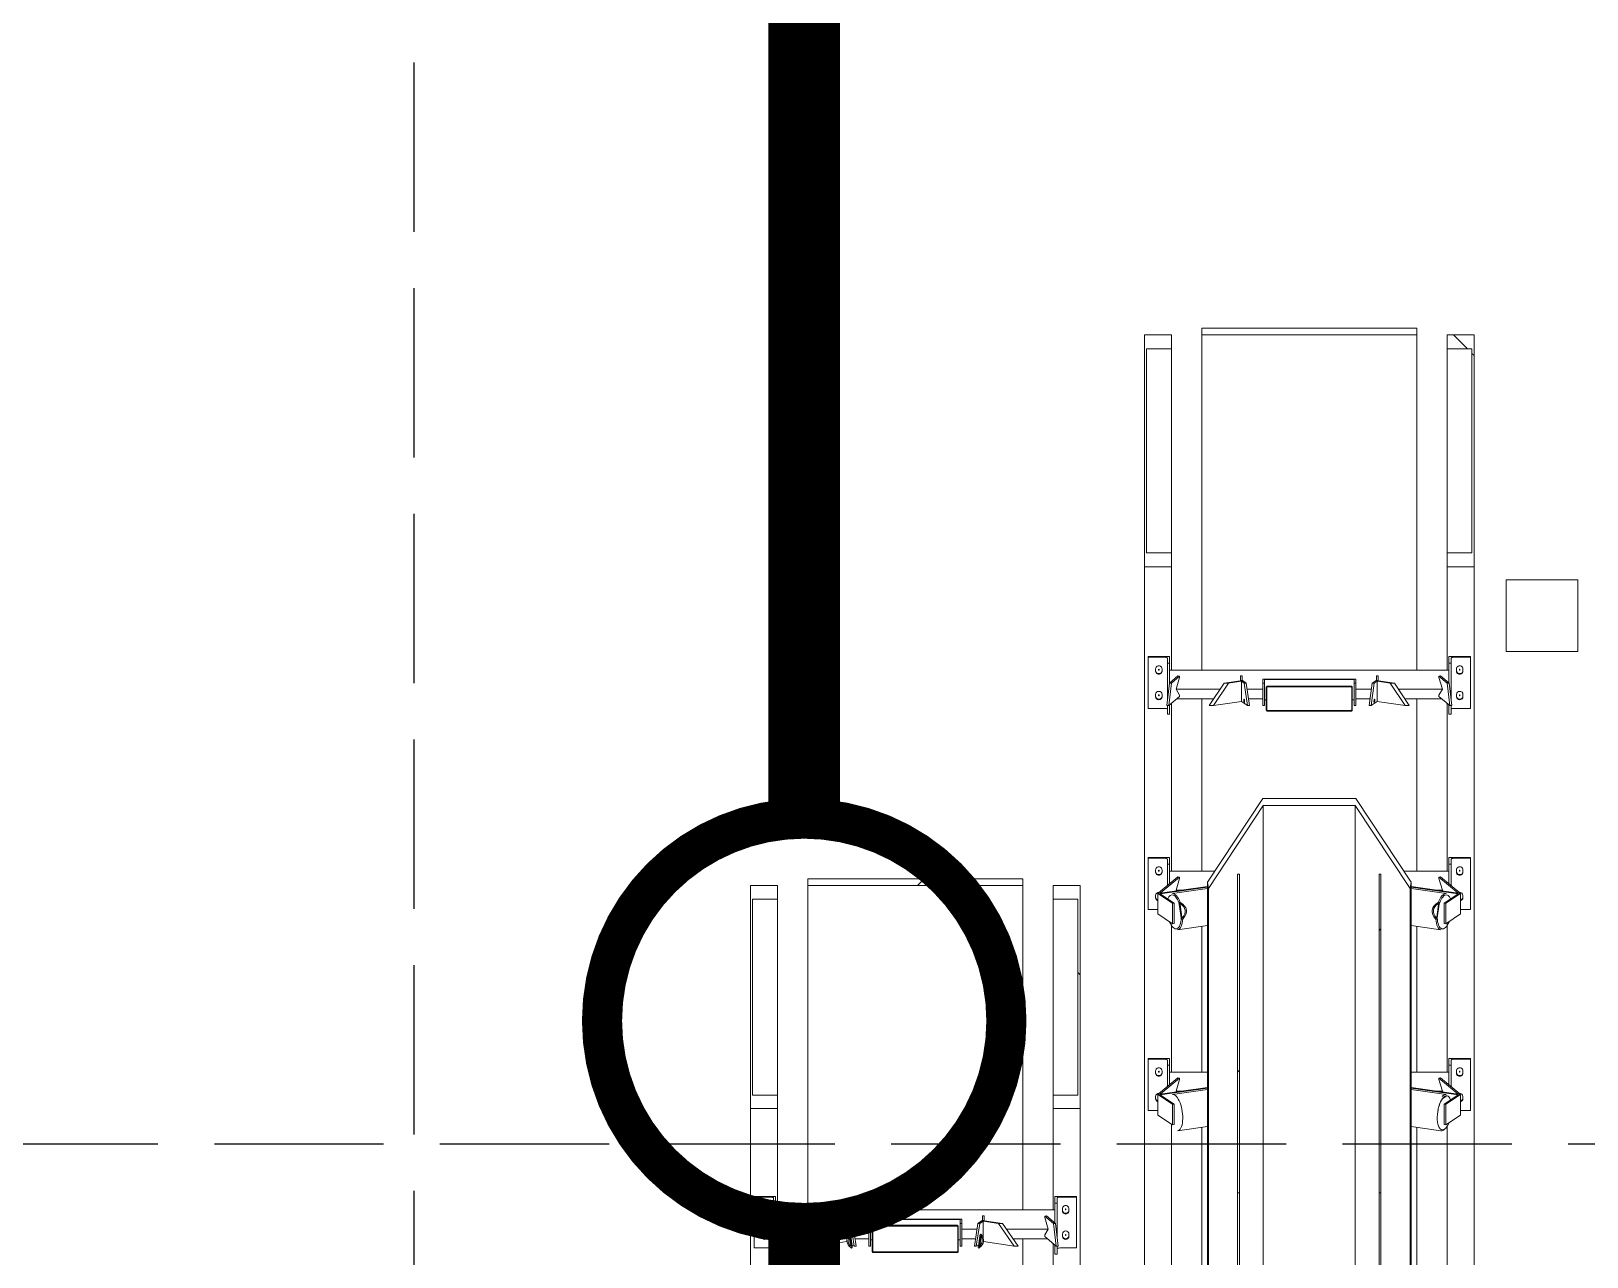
# Model space of a CAD drawing. Header units: millimetres. Extents: x 91119 to 433967, y 16708 to 144224.
# Drawn here: x 329184 to 333527, y 78579 to 82001 of the extents above; entities that cross this region are included whole.
import ezdxf

# ---------------------------------------------------------------- set-up
doc = ezdxf.new("R2010")
doc.units = ezdxf.units.MM
doc.header["$LTSCALE"] = 100
doc.linetypes.add('121217 IES and EMR$0$XKITLINE03', pattern=[6.299213, 4.724409, -1.574803])
doc.linetypes.add('DASHED', pattern=[19.05, 12.7, -6.35])
for name, color, linetype in [('121217 IES and EMR$0$grid', 8, 'Continuous'), ('121217 IES and EMR$0$Xref', 8, 'Continuous'), ('Lighting', 5, 'Continuous')]:
    doc.layers.add(name, color=color, linetype=linetype)

msp = doc.modelspace()

# ---------------------------------------------------------------- linework, layer by layer
at = {"layer": '121217 IES and EMR$0$grid', "linetype": '121217 IES and EMR$0$XKITLINE03'}
for p, q in [((330252.5, 138605.8), (330252.5, 24225.6)), ((409538.3, 78893.7), (255652.5, 78893.7))]:
    msp.add_line(p, q, dxfattribs=at)
at = {"layer": '121217 IES and EMR$0$Xref', "linetype": 'Continuous', "lineweight": 20}
for p, q in [((332367.5, 81152.7), (332292.5, 81152.7)), ((332292.5, 81152.7), (332292.5, 80505.5)), ((332367.5, 81113.9), (332367.5, 81152.7)), ((332452.5, 81152.7), (332452.5, 81172.1)), ((333052.5, 81172.1), (332452.5, 81172.1)), ((332452.5, 80217.2), (332452.5, 81152.7)), ((333052.5, 81152.7), (332452.5, 81152.7)), ((333052.5, 81152.7), (333052.5, 81172.1)), ((333052.5, 80217.2), (333052.5, 81152.7)), ((333212.5, 81152.7), (333137.5, 81152.7)), ((333137.5, 81152.7), (333137.5, 81113.9)), ((333212.5, 80505.5), (333212.5, 81152.7)), ((332298.5, 80544.3), (332298.5, 81113.9)), ((332298.5, 81113.9), (332367.5, 81113.9)), ((332367.5, 80544.3), (332367.5, 81113.9)), ((333137.5, 80544.3), (333137.5, 81113.9)), ((333137.5, 81113.9), (333206.5, 81113.9)), ((333206.5, 81113.9), (333206.5, 80544.3)), ((332367.5, 80544.3), (332298.5, 80544.3)), ((332367.5, 80505.5), (332367.5, 80544.3)), ((333206.5, 80544.3), (333137.5, 80544.3)), ((333137.5, 80544.3), (333137.5, 80505.5)), ((332292.5, 80505.5), (332367.5, 80505.5)), ((332292.5, 76949.9), (332292.5, 80505.5)), ((332367.5, 80217.2), (332367.5, 80505.5)), ((333137.5, 80217.2), (333137.5, 80505.5)), ((333137.5, 80505.5), (333212.5, 80505.5)), ((333212.5, 76949.9), (333212.5, 80505.5)), ((332302.5, 80254.9), (332362.5, 80254.9)), ((332302.5, 80253), (332302.5, 80254.9)), ((332302.5, 80253), (332302.5, 80110.4)), ((332348.5, 80253), (332302.5, 80253)), ((332323.5, 80220.7), (332323.5, 80214)), ((332341.5, 80214), (332341.5, 80220.7)), ((332356.5, 80236.3), (332356.5, 80250.5)), ((332356.5, 80236.3), (332356.5, 80133.1)), ((332362.5, 80236.3), (332356.5, 80236.3)), ((332362.5, 80254.9), (332362.5, 80236.3)), ((332362.5, 80236.3), (332362.5, 80181.5)), ((333142.5, 80254.9), (333202.5, 80254.9)), ((333142.5, 80236.3), (333142.5, 80254.9)), ((333142.5, 80236.3), (333142.5, 80181.5)), ((333148.5, 80236.3), (333142.5, 80236.3)), ((333148.5, 80250.5), (333148.5, 80236.3)), ((333148.5, 80236.3), (333148.5, 80133.1)), ((333202.5, 80253), (333156.5, 80253)), ((333163.5, 80220.7), (333163.5, 80214)), ((333181.5, 80214), (333181.5, 80220.7)), ((333202.5, 80254.9), (333202.5, 80253)), ((333202.5, 80253), (333202.5, 80110.4)), ((332332, 80219.2), (332332, 80217.3)), ((332333, 80217.3), (332333, 80219.2)), ((332354.7, 80118), (332362, 80181.1)), ((332367.4, 80181.1), (332360.1, 80118)), ((332385.9, 80200.8), (332362, 80181.1)), ((332367.4, 80181.1), (332362, 80181.1)), ((333142.5, 80217.2), (332362.5, 80217.2)), ((332367.4, 80181.1), (332390.6, 80200.2)), ((332390.6, 80196.1), (332381, 80163.8)), ((332390.6, 80200.2), (332385.9, 80200.8)), ((332390.6, 80200.2), (332390.6, 80196.1)), ((332473.1, 80118), (332514.9, 80181.1)), ((332526.7, 80181.1), (332484.9, 80118)), ((332565.6, 80188.4), (332514.9, 80181.1)), ((332526.7, 80181.1), (332514.9, 80181.1)), ((332526.7, 80181.1), (332563.2, 80186.3)), ((332565.1, 80200.7), (332560.1, 80200.7)), ((332560.1, 80200.7), (332560.1, 80188.4)), ((332560.1, 80188.4), (332560.1, 80187.6)), ((332560.1, 80188.4), (332565.1, 80188.4)), ((332563.2, 80186.3), (332563.2, 80129.3)), ((332563.2, 80186.3), (332571.1, 80181.1)), ((332565.1, 80188.4), (332565.1, 80200.7)), ((332565.1, 80188.4), (332565.1, 80188.3)), ((332576.6, 80181.1), (332565.6, 80188.4)), ((332576.6, 80181.1), (332571.1, 80181.1)), ((332580.2, 80118), (332571.1, 80181.1)), ((332576.6, 80181.1), (332585.7, 80118)), ((332622.5, 80192.3), (332882.5, 80192.3)), ((332622.5, 80181.1), (332622.5, 80192.3)), ((332627.5, 80181.1), (332622.5, 80181.1)), ((332622.5, 80181.1), (332622.5, 80118)), ((332627.5, 80190.7), (332627.5, 80181.1)), ((332877.5, 80190.7), (332627.5, 80190.7)), ((332627.5, 80118), (332627.5, 80181.1)), ((332877.5, 80181.1), (332877.5, 80190.7)), ((332882.5, 80181.1), (332877.5, 80181.1)), ((332877.5, 80181.1), (332877.5, 80118)), ((332882.5, 80192.3), (332882.5, 80181.1)), ((332882.5, 80118), (332882.5, 80181.1)), ((332919.3, 80118), (332928.4, 80181.1)), ((332933.9, 80181.1), (332924.8, 80118)), ((332939.4, 80188.4), (332928.4, 80181.1)), ((332933.9, 80181.1), (332928.4, 80181.1)), ((332933.9, 80181.1), (332941.8, 80186.3)), ((332990, 80181.1), (332939.4, 80188.4)), ((332939.9, 80200.7), (332939.9, 80188.4)), ((332944.9, 80200.7), (332939.9, 80200.7)), ((332939.9, 80188.4), (332939.9, 80188.3)), ((332939.9, 80188.4), (332944.9, 80188.4)), ((332941.8, 80186.3), (332941.8, 80129.3)), ((332941.8, 80186.3), (332978.2, 80181.1)), ((332944.9, 80188.4), (332944.9, 80200.7)), ((332944.9, 80188.4), (332944.9, 80187.6)), ((332990, 80181.1), (332978.2, 80181.1)), ((333020, 80118), (332978.2, 80181.1)), ((332990, 80181.1), (333031.8, 80118)), ((333119, 80200.8), (333114.4, 80200.2)), ((333114.4, 80200.2), (333114.4, 80196.1)), ((333114.4, 80200.2), (333137.6, 80181.1)), ((333124, 80163.8), (333114.4, 80196.1)), ((333142.9, 80181.1), (333119, 80200.8)), ((333142.9, 80181.1), (333137.6, 80181.1)), ((333144.9, 80118), (333137.6, 80181.1)), ((333142.9, 80181.1), (333150.2, 80118)), ((333172, 80219.2), (333172, 80217.3)), ((333173, 80217.3), (333173, 80219.2)), ((332323.5, 80142.7), (332323.5, 80149.3)), ((332332, 80147.9), (332332, 80146)), ((332333, 80146), (332333, 80147.9)), ((332341.5, 80149.3), (332341.5, 80142.7)), ((332360.1, 80118), (332390.6, 80143.2)), ((332503.4, 80163.8), (332381, 80163.8)), ((332381, 80163.8), (332390.6, 80147.3)), ((332485.4, 80136.5), (332382.5, 80136.5)), ((332390.6, 80147.3), (332390.6, 80143.2)), ((332452.5, 79656.1), (332452.5, 80136.5)), ((332622.5, 80163.8), (332579.1, 80163.8)), ((332622.5, 80136.5), (332583, 80136.5)), ((332632.5, 80133.7), (332627.5, 80133.7)), ((332632.5, 80107), (332632.5, 80167.9)), ((332634, 80107), (332634, 80167.9)), ((332635.5, 80172.5), (332869.5, 80172.5)), ((332635.5, 80170.3), (332869.5, 80170.3)), ((332871, 80167.9), (332871, 80107)), ((332872.5, 80167.9), (332872.5, 80107)), ((332877.5, 80133.7), (332872.5, 80133.7)), ((332925.9, 80163.8), (332882.5, 80163.8)), ((332921.9, 80136.5), (332882.5, 80136.5)), ((333124, 80163.8), (333001.5, 80163.8)), ((333122.4, 80136.5), (333019.6, 80136.5)), ((333052.5, 79656.1), (333052.5, 80136.5)), ((333114.4, 80147.3), (333124, 80163.8)), ((333114.4, 80147.3), (333114.4, 80143.2)), ((333114.4, 80143.2), (333144.9, 80118)), ((333163.5, 80142.7), (333163.5, 80149.3)), ((333172, 80147.9), (333172, 80146)), ((333173, 80146), (333173, 80147.9)), ((333181.5, 80149.3), (333181.5, 80142.7)), ((332348.5, 80110.4), (332302.5, 80110.4)), ((332360.1, 80118), (332354.7, 80118)), ((332356.5, 80118), (332356.5, 80093.7)), ((332362.5, 80093.7), (332356.5, 80093.7)), ((332362.5, 80120), (332362.5, 80093.7)), ((332367.5, 79656.1), (332367.5, 80124.1)), ((332484.9, 80118), (332473.1, 80118)), ((332484.9, 80118), (332563.2, 80129.3)), ((332563.2, 80129.3), (332580.2, 80118)), ((332585.7, 80118), (332580.2, 80118)), ((332627.5, 80118), (332622.5, 80118)), ((332869.5, 80104.7), (332635.5, 80104.7)), ((332869.5, 80102.5), (332635.5, 80102.5)), ((332882.5, 80118), (332877.5, 80118)), ((332924.8, 80118), (332919.3, 80118)), ((332924.8, 80118), (332941.8, 80129.3)), ((332941.8, 80129.3), (333020, 80118)), ((333031.8, 80118), (333020, 80118)), ((333137.5, 79656.1), (333137.5, 80124.1)), ((333142.5, 80120), (333142.5, 80093.7)), ((333148.5, 80093.7), (333142.5, 80093.7)), ((333150.2, 80118), (333144.9, 80118)), ((333148.5, 80118), (333148.5, 80093.7)), ((333202.5, 80110.4), (333156.5, 80110.4)), ((332468.4, 79625.4), (332622.8, 79858.3)), ((332624.1, 79838.8), (332471, 79607.8)), ((332622.8, 79858.3), (332882.2, 79858.3)), ((332624.1, 78193.7), (332624.1, 79838.8)), ((332880.8, 79838.8), (332624.1, 79838.8)), ((332880.8, 78193.7), (332880.8, 79838.8)), ((333034, 79607.8), (332880.8, 79838.8)), ((332882.2, 79858.3), (333036.5, 79625.4)), ((332302.5, 79693.7), (332362.5, 79693.7)), ((332302.5, 79691.9), (332302.5, 79693.7)), ((332302.5, 79691.9), (332302.5, 79549.2)), ((332348.5, 79691.9), (332302.5, 79691.9)), ((332323.5, 79659.6), (332323.5, 79652.9)), ((332332, 79658.1), (332332, 79656.2)), ((332333, 79656.2), (332333, 79658.1)), ((332341.5, 79652.9), (332341.5, 79659.6)), ((332356.5, 79675.2), (332356.5, 79689.4)), ((332356.5, 79675.2), (332356.5, 79615.4)), ((332362.5, 79675.2), (332356.5, 79675.2)), ((332362.5, 79693.7), (332362.5, 79675.2)), ((332362.5, 79675.2), (332362.5, 79620.3)), ((332488.8, 79656.1), (332362.5, 79656.1)), ((333142.5, 79656.1), (333016.1, 79656.1)), ((333142.5, 79693.7), (333202.5, 79693.7)), ((333142.5, 79675.2), (333142.5, 79693.7)), ((333142.5, 79675.2), (333142.5, 79620.3)), ((333148.5, 79675.2), (333142.5, 79675.2)), ((333148.5, 79689.4), (333148.5, 79675.2)), ((333148.5, 79675.2), (333148.5, 79615.4)), ((333202.5, 79691.9), (333156.5, 79691.9)), ((333163.5, 79659.6), (333163.5, 79652.9)), ((333172, 79658.1), (333172, 79656.2)), ((333173, 79656.2), (333173, 79658.1)), ((333181.5, 79652.9), (333181.5, 79659.6)), ((333202.5, 79693.7), (333202.5, 79691.9)), ((333202.5, 79691.9), (333202.5, 79549.2)), ((331192.5, 78993.3), (331192.5, 79615.5)), ((331192.5, 79615.5), (331267.5, 79615.5)), ((331267.5, 79615.5), (331267.5, 79578.1)), ((331952.5, 79634.1), (331352.5, 79634.1)), ((331352.5, 79615.5), (331352.5, 79634.1)), ((331352.5, 78710.3), (331352.5, 79615.5)), ((331952.5, 79615.5), (331352.5, 79615.5)), ((331952.5, 79615.5), (331952.5, 79634.1)), ((331952.5, 78710.3), (331952.5, 79615.5)), ((332112.5, 79615.5), (332037.5, 79615.5)), ((332037.5, 79615.5), (332037.5, 79578.1)), ((332112.5, 78993.3), (332112.5, 79615.5)), ((332468.4, 79613.3), (332329.9, 79593.3)), ((332385.9, 79639.6), (332331.9, 79595.1)), ((332336.6, 79594.6), (332390.6, 79639.1)), ((332336.6, 79592.6), (332468.4, 79611.6)), ((332390.6, 79635), (332381, 79602.6)), ((332390.6, 79639.1), (332385.9, 79639.6)), ((332390.6, 79639.1), (332390.6, 79635)), ((332468.4, 77293.9), (332468.4, 79625.4)), ((332471, 79607.8), (332468.4, 79625.4)), ((332552.5, 79647.9), (332552.5, 78758)), ((332552.5, 79647.9), (332557.5, 79647.9)), ((332557.5, 79647.9), (332557.5, 78758)), ((332947.5, 79647.9), (332947.5, 78758)), ((332947.5, 79647.9), (332952.5, 79647.9)), ((332952.5, 79647.9), (332952.5, 78758)), ((333036.5, 79625.4), (333034, 79607.8)), ((333036.5, 78193.7), (333036.5, 79625.4)), ((333175, 79593.3), (333036.5, 79613.3)), ((333036.5, 79611.6), (333168.4, 79592.6)), ((333119, 79639.6), (333114.4, 79639.1)), ((333114.4, 79639.1), (333114.4, 79635)), ((333114.4, 79639.1), (333168.4, 79594.6)), ((333124, 79602.6), (333114.4, 79635)), ((333173.1, 79595.1), (333119, 79639.6)), ((331267.5, 79578.1), (331198.5, 79578.1)), ((331198.5, 79578.1), (331198.5, 79030.6)), ((331267.5, 79030.6), (331267.5, 79578.1)), ((332037.5, 79030.6), (332037.5, 79578.1)), ((332037.5, 79578.1), (332106.5, 79578.1)), ((332106.5, 79578.1), (332106.5, 79030.6)), ((332323.5, 79581.6), (332323.5, 79588.2)), ((332329.9, 79593.3), (332329.9, 79536.3)), ((332329.9, 79593.3), (332370.9, 79566.2)), ((332331.9, 79595.1), (332331.9, 79593.6)), ((332331.9, 79595.1), (332336.6, 79594.6)), ((332336.6, 79594.6), (332336.6, 79594.3)), ((332375.5, 79566.8), (332336.6, 79592.6)), ((332468.4, 79607.3), (332370.4, 79593.2)), ((332394.6, 79602.6), (332381, 79602.6)), ((332381, 79602.6), (332382, 79600.8)), ((332471, 77292.2), (332471, 79607.8)), ((333034, 78193.7), (333034, 79607.8)), ((333134.6, 79593.2), (333036.5, 79607.3)), ((333124, 79602.6), (333110.3, 79602.6)), ((333122.9, 79600.8), (333124, 79602.6)), ((333168.4, 79592.6), (333129.5, 79566.8)), ((333134, 79566.2), (333175, 79593.3)), ((333168.4, 79594.6), (333173.1, 79595.1)), ((333168.4, 79594.6), (333168.4, 79594.3)), ((333173.1, 79595.1), (333173.1, 79593.6)), ((333175, 79593.3), (333175, 79536.3)), ((333181.5, 79588.2), (333181.5, 79581.6)), ((332329.9, 79549.2), (332302.5, 79549.2)), ((332329.9, 79536.3), (332370.9, 79509.1)), ((332370.9, 79566.2), (332375.5, 79566.8)), ((332370.9, 79566.2), (332370.9, 79509.1)), ((332375.5, 79566.8), (332375.5, 79509.7)), ((332395.2, 79525.9), (332389.7, 79563.7)), ((332396.6, 79527.7), (332391.6, 79562.4)), ((333113.4, 79562.4), (333108.4, 79527.7)), ((333115.2, 79563.7), (333109.8, 79525.9)), ((333129.5, 79566.8), (333129.5, 79509.7)), ((333129.5, 79566.8), (333134, 79566.2)), ((333134, 79566.2), (333134, 79509.1)), ((333134, 79509.1), (333175, 79536.3)), ((333202.5, 79549.2), (333175, 79549.2)), ((332367.5, 79095), (332367.5, 79506.7)), ((332370.9, 79509.1), (332375.5, 79509.7)), ((332384.9, 79492.2), (332468.4, 79504.2)), ((332452.5, 79095), (332452.5, 79501.9)), ((333036.5, 79504.2), (333120, 79492.2)), ((333052.5, 79095), (333052.5, 79501.9)), ((333129.5, 79509.7), (333134, 79509.1)), ((333137.5, 79095), (333137.5, 79506.7)), ((332302.5, 79132.6), (332362.5, 79132.6)), ((332302.5, 79130.8), (332302.5, 79132.6)), ((332302.5, 79130.8), (332302.5, 78988.1)), ((332348.5, 79130.8), (332302.5, 79130.8)), ((332323.5, 79098.4), (332323.5, 79091.8)), ((332332, 79097), (332332, 79095.1)), ((332333, 79095.1), (332333, 79097)), ((332341.5, 79091.8), (332341.5, 79098.4)), ((332356.5, 79114.1), (332356.5, 79128.3)), ((332356.5, 79114.1), (332356.5, 79054.3)), ((332362.5, 79114.1), (332356.5, 79114.1)), ((332362.5, 79132.6), (332362.5, 79114.1)), ((332362.5, 79114.1), (332362.5, 79059.2)), ((332468.4, 79095), (332362.5, 79095)), ((333142.5, 79095), (333036.5, 79095)), ((333142.5, 79114.1), (333142.5, 79132.6)), ((333142.5, 79132.6), (333202.5, 79132.6)), ((333148.5, 79114.1), (333142.5, 79114.1)), ((333142.5, 79114.1), (333142.5, 79059.2)), ((333148.5, 79128.3), (333148.5, 79114.1)), ((333148.5, 79114.1), (333148.5, 79054.3)), ((333202.5, 79130.8), (333156.5, 79130.8)), ((333163.5, 79098.4), (333163.5, 79091.8)), ((333172, 79097), (333172, 79095.1)), ((333173, 79095.1), (333173, 79097)), ((333181.5, 79091.8), (333181.5, 79098.4)), ((333202.5, 79132.6), (333202.5, 79130.8)), ((333202.5, 79130.8), (333202.5, 78988.1)), ((332468.4, 79052.1), (332329.9, 79032.2)), ((332385.9, 79078.5), (332331.9, 79034)), ((332336.6, 79033.5), (332390.6, 79078)), ((332336.6, 79031.4), (332468.4, 79050.4)), ((332390.6, 79073.9), (332381, 79041.5)), ((332390.6, 79078), (332385.9, 79078.5)), ((332390.6, 79078), (332390.6, 79073.9)), ((333175, 79032.2), (333036.5, 79052.1)), ((333036.5, 79050.4), (333168.4, 79031.4)), ((333119, 79078.5), (333114.4, 79078)), ((333114.4, 79078), (333114.4, 79073.9)), ((333114.4, 79078), (333168.4, 79033.5)), ((333124, 79041.5), (333114.4, 79073.9)), ((333173.1, 79034), (333119, 79078.5)), ((331198.5, 79030.6), (331267.5, 79030.6)), ((331267.5, 79030.6), (331267.5, 78993.3)), ((332106.5, 79030.6), (332037.5, 79030.6)), ((332037.5, 79030.6), (332037.5, 78993.3)), ((332323.5, 79020.4), (332323.5, 79027.1)), ((332329.9, 79032.2), (332329.9, 78975.1)), ((332329.9, 79032.2), (332370.9, 79005)), ((332331.9, 79034), (332331.9, 79032.5)), ((332331.9, 79034), (332336.6, 79033.5)), ((332336.6, 79033.5), (332336.6, 79033.1)), ((332375.5, 79005.7), (332336.6, 79031.4)), ((332468.4, 79046.2), (332370.4, 79032)), ((332370.9, 79005), (332375.5, 79005.7)), ((332370.9, 79005), (332370.9, 78948)), ((332375.5, 79005.7), (332375.5, 78948.6)), ((332394.6, 79041.5), (332381, 79041.5)), ((332381, 79041.5), (332382, 79039.7)), ((333134.6, 79032), (333036.5, 79046.2)), ((333124, 79041.5), (333110.3, 79041.5)), ((333122.9, 79039.7), (333124, 79041.5)), ((333168.4, 79031.4), (333129.5, 79005.7)), ((333129.5, 79005.7), (333129.5, 78948.6)), ((333129.5, 79005.7), (333134, 79005)), ((333134, 79005), (333175, 79032.2)), ((333134, 79005), (333134, 78948)), ((333168.4, 79033.5), (333173.1, 79034)), ((333168.4, 79033.5), (333168.4, 79033.1)), ((333173.1, 79034), (333173.1, 79032.5)), ((333175, 79032.2), (333175, 78975.1)), ((333181.5, 79027.1), (333181.5, 79020.4)), ((331192.5, 75599.4), (331192.5, 78993.3)), ((331267.5, 78993.3), (331192.5, 78993.3)), ((331267.5, 78710.3), (331267.5, 78993.3)), ((332037.5, 78710.3), (332037.5, 78993.3)), ((332037.5, 78993.3), (332112.5, 78993.3)), ((332112.5, 75599.4), (332112.5, 78993.3)), ((332329.9, 78988.1), (332302.5, 78988.1)), ((332329.9, 78975.1), (332370.9, 78948)), ((333134, 78948), (333175, 78975.1)), ((333202.5, 78988.1), (333175, 78988.1)), ((332367.5, 78533.9), (332367.5, 78950.3)), ((332370.9, 78948), (332375.5, 78948.6)), ((332384.9, 78931.1), (332468.4, 78943.1)), ((332452.5, 78533.9), (332452.5, 78940.8)), ((333036.5, 78943.1), (333120, 78931.1)), ((333052.5, 78533.9), (333052.5, 78940.8)), ((333129.5, 78948.6), (333134, 78948)), ((333137.5, 78533.9), (333137.5, 78943.6)), ((331202.5, 78748), (331262.5, 78748)), ((331202.5, 78746.1), (331202.5, 78748)), ((331202.5, 78746.1), (331202.5, 78604.1)), ((331248.5, 78746.1), (331202.5, 78746.1)), ((331256.5, 78728.7), (331256.5, 78743.5)), ((331262.5, 78748), (331262.5, 78728.7)), ((332042.5, 78748), (332102.5, 78748)), ((332042.5, 78728.7), (332042.5, 78748)), ((332048.5, 78743.5), (332048.5, 78728.7)), ((332102.5, 78746.1), (332056.5, 78746.1)), ((332102.5, 78748), (332102.5, 78746.1)), ((332102.5, 78746.1), (332102.5, 78604.1)), ((332552.5, 78193.7), (332552.5, 78758)), ((332557.5, 78758), (332552.5, 78758)), ((332557.5, 78193.7), (332557.5, 78758)), ((332947.5, 78193.7), (332947.5, 78758)), ((332952.5, 78758), (332947.5, 78758)), ((332952.5, 78193.7), (332952.5, 78758)), ((331223.5, 78713.9), (331223.5, 78707.3)), ((331232, 78712.5), (331232, 78710.6)), ((331233, 78710.6), (331233, 78712.5)), ((331241.5, 78707.3), (331241.5, 78713.9)), ((331256.5, 78728.7), (331256.5, 78635.3)), ((331262.5, 78728.7), (331256.5, 78728.7)), ((331262.5, 78728.7), (331262.5, 78673.6)), ((332042.5, 78710.3), (331262.5, 78710.3)), ((332042.5, 78728.7), (332042.5, 78673.6)), ((332048.5, 78728.7), (332042.5, 78728.7)), ((332048.5, 78728.7), (332048.5, 78635.3)), ((332063.5, 78713.9), (332063.5, 78707.3)), ((332072, 78712.5), (332072, 78710.6)), ((332073, 78710.6), (332073, 78712.5)), ((332081.5, 78707.3), (332081.5, 78713.9)), ((331253.3, 78608.9), (331260.9, 78672.3)), ((331266.3, 78672.3), (331258.6, 78608.9)), ((331285.9, 78693.7), (331260.9, 78672.3)), ((331266.3, 78672.3), (331260.9, 78672.3)), ((331266.3, 78672.3), (331290.6, 78693.1)), ((331290.6, 78689), (331281, 78656.4)), ((331397.7, 78656.4), (331281, 78656.4)), ((331281, 78656.4), (331290.6, 78640.4)), ((331290.6, 78693.1), (331285.9, 78693.7)), ((331290.6, 78693.1), (331290.6, 78689)), ((331364.9, 78608.9), (331408.6, 78672.3)), ((331420.4, 78672.3), (331376.8, 78608.9)), ((331465.6, 78680.8), (331408.6, 78672.3)), ((331420.4, 78672.3), (331408.6, 78672.3)), ((331420.4, 78672.3), (331463.2, 78678.7)), ((331465.1, 78693.6), (331460.1, 78693.6)), ((331460.1, 78693.6), (331460.1, 78680.8)), ((331460.1, 78680.8), (331460.1, 78680)), ((331460.1, 78680.8), (331465.1, 78680.8)), ((331463.2, 78678.7), (331463.2, 78632.9)), ((331463.2, 78678.7), (331472.5, 78672.3)), ((331465.1, 78680.8), (331465.1, 78693.6)), ((331465.1, 78680.8), (331465.1, 78680.7)), ((331478, 78672.3), (331465.6, 78680.8)), ((331478, 78672.3), (331472.5, 78672.3)), ((331482, 78608.9), (331472.5, 78672.3)), ((331478, 78672.3), (331487.5, 78608.9)), ((331522.5, 78656.4), (331480.3, 78656.4)), ((331522.5, 78684.8), (331782.5, 78684.8)), ((331522.5, 78672.3), (331522.5, 78684.8)), ((331527.5, 78672.3), (331522.5, 78672.3)), ((331522.5, 78672.3), (331522.5, 78608.9)), ((331527.5, 78683.2), (331527.5, 78672.3)), ((331777.5, 78683.2), (331527.5, 78683.2)), ((331527.5, 78608.9), (331527.5, 78672.3)), ((331532.5, 78595), (331532.5, 78663.3)), ((331534, 78595), (331534, 78663.3)), ((331535.5, 78667.4), (331769.5, 78667.4)), ((331535.5, 78665.3), (331769.5, 78665.3)), ((331771, 78663.3), (331771, 78595)), ((331772.5, 78663.3), (331772.5, 78595)), ((331777.5, 78672.3), (331777.5, 78683.2)), ((331782.5, 78672.3), (331777.5, 78672.3)), ((331777.5, 78672.3), (331777.5, 78608.9)), ((331782.5, 78684.8), (331782.5, 78672.3)), ((331782.5, 78608.9), (331782.5, 78672.3)), ((331824.6, 78656.4), (331782.5, 78656.4)), ((331817.5, 78608.9), (331827, 78672.3)), ((331832.5, 78672.3), (331823, 78608.9)), ((331839.4, 78680.8), (331827, 78672.3)), ((331832.5, 78672.3), (331827, 78672.3)), ((331832.5, 78672.3), (331841.8, 78678.7)), ((331896.3, 78672.3), (331839.4, 78680.8)), ((331839.9, 78693.6), (331839.9, 78680.8)), ((331844.9, 78693.6), (331839.9, 78693.6)), ((331839.9, 78680.8), (331839.9, 78680.7)), ((331839.9, 78680.8), (331844.9, 78680.8)), ((331841.8, 78678.7), (331841.8, 78632.9)), ((331841.8, 78678.7), (331884.5, 78672.3)), ((331844.9, 78680.8), (331844.9, 78693.6)), ((331844.9, 78680.8), (331844.9, 78680)), ((331896.3, 78672.3), (331884.5, 78672.3)), ((331928.2, 78608.9), (331884.5, 78672.3)), ((331896.3, 78672.3), (331940, 78608.9)), ((332024, 78656.4), (331907.2, 78656.4)), ((332019, 78693.7), (332014.4, 78693.1)), ((332014.4, 78693.1), (332014.4, 78689)), ((332014.4, 78693.1), (332038.7, 78672.3)), ((332024, 78656.4), (332014.4, 78689)), ((332014.4, 78640.4), (332024, 78656.4)), ((332044, 78672.3), (332019, 78693.7)), ((332044, 78672.3), (332038.7, 78672.3)), ((332046.3, 78608.9), (332038.7, 78672.3)), ((332044, 78672.3), (332051.7, 78608.9)), ((331223.5, 78636.3), (331223.5, 78642.9)), ((331232, 78641.5), (331232, 78639.6)), ((331233, 78639.6), (331233, 78641.5)), ((331241.5, 78642.9), (331241.5, 78636.3)), ((331258.6, 78608.9), (331290.6, 78636.3)), ((331267.5, 78180), (331267.5, 78616.5)), ((331379.4, 78629.9), (331283.1, 78629.9)), ((331290.6, 78640.4), (331290.6, 78636.3)), ((331352.5, 78180), (331352.5, 78629.9)), ((331376.8, 78608.9), (331461.9, 78621.6)), ((331470.9, 78634.5), (331474.3, 78612.1)), ((331472.2, 78637.1), (331476.3, 78609.9)), ((331475.8, 78613.1), (331482, 78608.9)), ((331522.5, 78629.9), (331484.3, 78629.9)), ((331532.5, 78626.4), (331527.5, 78626.4)), ((331777.5, 78626.4), (331772.5, 78626.4)), ((331820.6, 78629.9), (331782.5, 78629.9)), ((331823, 78608.9), (331829.2, 78613.1)), ((331828.7, 78609.9), (331832.7, 78637.1)), ((331830.7, 78612.1), (331834, 78634.5)), ((331843.1, 78621.6), (331928.2, 78608.9)), ((332021.8, 78629.9), (331925.5, 78629.9)), ((331952.5, 78180), (331952.5, 78629.9)), ((332014.4, 78640.4), (332014.4, 78636.3)), ((332014.4, 78636.3), (332046.3, 78608.9)), ((332037.5, 78180), (332037.5, 78616.5)), ((332063.5, 78636.3), (332063.5, 78642.9)), ((332072, 78641.5), (332072, 78639.6)), ((332073, 78639.6), (332073, 78641.5)), ((332081.5, 78642.9), (332081.5, 78636.3)), ((331248.5, 78604.1), (331202.5, 78604.1)), ((331258.6, 78608.9), (331253.3, 78608.9)), ((331256.5, 78608.9), (331256.5, 78586.7)), ((331262.5, 78586.7), (331256.5, 78586.7)), ((331262.5, 78612.2), (331262.5, 78586.7)), ((331376.8, 78608.9), (331364.9, 78608.9)), ((331487.5, 78608.9), (331482, 78608.9)), ((331527.5, 78608.9), (331522.5, 78608.9)), ((331769.5, 78592.9), (331535.5, 78592.9)), ((331769.5, 78590.9), (331535.5, 78590.9)), ((331782.5, 78608.9), (331777.5, 78608.9)), ((331823, 78608.9), (331817.5, 78608.9)), ((331940, 78608.9), (331928.2, 78608.9)), ((332042.5, 78612.2), (332042.5, 78586.7)), ((332048.5, 78586.7), (332042.5, 78586.7)), ((332051.7, 78608.9), (332046.3, 78608.9)), ((332048.5, 78608.9), (332048.5, 78586.7)), ((332102.5, 78604.1), (332056.5, 78604.1))]:
    msp.add_line(p, q, dxfattribs=at)
at = {"layer": '121217 IES and EMR$0$Xref', "linetype": 'Continuous', "lineweight": 0}
for p, q in [((333155.1, 81152.7), (333193.9, 81113.9)), ((333206.5, 81101.3), (333212.5, 81095.3)), ((331677.2, 79634.1), (331658.5, 79615.5)), ((332952.5, 79495.2), (332947.5, 79490.2)), ((332106.5, 79372.9), (332112.5, 79366.9)), ((332557.5, 79100.2), (332552.5, 79095.2))]:
    msp.add_line(p, q, dxfattribs=at)
at = {"layer": '121217 IES and EMR$0$Xref', "linetype": 'Continuous', "lineweight": 15}
for p, q in [((333302.5, 80268.7), (333302.5, 80468.7)), ((333302.5, 80468.7), (333502.5, 80468.7)), ((333502.5, 80468.7), (333502.5, 80268.7)), ((333502.5, 80268.7), (333302.5, 80268.7))]:
    msp.add_line(p, q, dxfattribs=at)
at = {"layer": '121217 IES and EMR$0$Xref', "linetype": 'Continuous', "lineweight": 20}
for centre, major_axis, ratio, start_param, end_param in [((332332.5, 80220.7), (9, 0), 0.951057, 0, 3.141593), ((332332.5, 80219.2), (-0.5, 0), 0.951057, 3.141593, 6.283185), ((332348.5, 80250.5), (8, 0), 0.309017, 0, 1.570796), ((333156.5, 80250.5), (8, 0), 0.309017, 1.570796, 3.141593), ((333172.5, 80220.7), (9, 0), 0.951057, 0, 3.141593), ((333172.5, 80219.2), (-0.5, 0), 0.951057, 3.141593, 6.283185), ((332332.5, 80215.9), (9, 0), 0.951057, 3.141593, 6.283185), ((332332.5, 80214), (-9, 0), 0.951057, 0, 3.141593), ((333172.5, 80215.9), (9, 0), 0.951057, 3.141593, 6.283185), ((333172.5, 80214), (-9, 0), 0.951057, 0, 3.141593), ((332332.5, 80149.3), (-9, 0), 0.951057, 3.141593, 6.283185), ((332332.5, 80144.5), (-9, 0), 0.951057, 0, 3.141593), ((332332.5, 80142.7), (9, 0), 0.951057, 3.141593, 6.283185), ((332332.5, 80147.9), (-0.5, 0), 0.951057, 3.141593, 6.283185), ((333172.5, 80149.3), (-9, 0), 0.951057, 3.141593, 6.283185), ((333172.5, 80144.5), (-9, 0), 0.951057, 0, 3.141593), ((333172.5, 80142.7), (9, 0), 0.951057, 3.141593, 6.283185), ((333172.5, 80147.9), (-0.5, 0), 0.951057, 3.141593, 6.283185), ((332348.5, 80107.9), (8, 0), 0.309017, 0, 1.570796), ((333156.5, 80107.9), (8, 0), 0.309017, 1.570796, 3.141593), ((332332.5, 79659.6), (9, 0), 0.951057, 0, 3.141593), ((332332.5, 79658.1), (-0.5, 0), 0.951057, 3.141593, 6.283185), ((332348.5, 79689.4), (8, 0), 0.309017, 0, 1.570796), ((333156.5, 79689.4), (8, 0), 0.309017, 1.570796, 3.141593), ((333172.5, 79659.6), (9, 0), 0.951057, 0, 3.141593), ((333172.5, 79658.1), (-0.5, 0), 0.951057, 3.141593, 6.283185), ((332332.5, 79654.8), (9, 0), 0.951057, 3.141593, 6.283185), ((332332.5, 79652.9), (-9, 0), 0.951057, 0, 3.141593), ((333172.5, 79654.8), (9, 0), 0.951057, 3.141593, 6.283185), ((333172.5, 79652.9), (-9, 0), 0.951057, 0, 3.141593), ((332332.5, 79588.2), (-9, 0), 0.951057, 4.56602, 6.283185), ((332332.5, 79583.4), (-9, 0), 0.951057, 0, 1.285617), ((332332.5, 79581.6), (9, 0), 0.951057, 3.141593, 4.42721), ((332374.9, 79542.3), (-6.8, 47.5), 0.401934, -1.160965, 0.650275), ((332377.7, 79542.7), (-7.3, 50.5), 0.401934, -1.09528, 0), ((332284, 79529.2), (-125.6, -18.1), 0.401934, 2.666076, 3.617109), ((333220.9, 79529.2), (125.6, -18.1), 0.401934, 2.666076, 3.617109), ((333127.3, 79542.7), (-7.3, -50.5), 0.401934, 3.141593, 4.236873), ((333130, 79542.3), (-6.8, -47.5), 0.401934, 2.491318, 4.302558), ((333172.5, 79588.2), (-9, 0), 0.951057, 3.141593, 4.858758), ((333172.5, 79583.4), (-9, 0), 0.951057, 1.855975, 3.141593), ((333172.5, 79581.6), (9, 0), 0.951057, 4.997568, 6.283185), ((332374.9, 79542.3), (-6.8, 47.5), 0.401934, 2.129535, 4.302558), ((332377.7, 79542.7), (-7.1, 49), 0.401934, -7.441173, -7.405528), ((332284, 79529.2), (-121.9, -17.6), 0.401934, 2.728784, 3.554402), ((333220.9, 79529.2), (121.9, -17.6), 0.401934, 2.728784, 3.554402), ((333130, 79542.3), (-6.8, -47.5), 0.401934, -1.160965, 1.012058), ((332377.7, 79542.7), (-7.3, 50.5), 0.401934, 3.141593, 4.236873), ((333127.3, 79542.7), (-7.3, -50.5), 0.401934, -1.09528, 0), ((332332.5, 79098.4), (9, 0), 0.951057, 0, 3.141593), ((332332.5, 79093.6), (9, 0), 0.951057, 3.141593, 6.283185), ((332332.5, 79091.8), (-9, 0), 0.951057, 0, 3.141593), ((332332.5, 79097), (-0.5, 0), 0.951057, 3.141593, 6.283185), ((332348.5, 79128.3), (8, 0), 0.309017, 0, 1.570796), ((333156.5, 79128.3), (8, 0), 0.309017, 1.570796, 3.141593), ((333172.5, 79098.4), (9, 0), 0.951057, 0, 3.141593), ((333172.5, 79093.6), (9, 0), 0.951057, 3.141593, 6.283185), ((333172.5, 79091.8), (-9, 0), 0.951057, 0, 3.141593), ((333172.5, 79097), (-0.5, 0), 0.951057, 3.141593, 6.283185), ((332332.5, 79027.1), (-9, 0), 0.951057, 4.56602, 6.283185), ((332332.5, 79022.3), (-9, 0), 0.951057, 0, 1.285617), ((332332.5, 79020.4), (9, 0), 0.951057, 3.141593, 4.42721), ((332377.7, 78981.6), (7.3, -50.5), 0.401934, 0, 3.141593), ((333130, 78981.2), (-6.8, -47.5), 0.401934, 2.491318, 6.283185), ((333127.3, 78981.6), (7.3, 50.5), 0.401934, 0, 0.536034), ((333172.5, 79027.1), (-9, 0), 0.951057, 3.141593, 4.858758), ((333172.5, 79022.3), (-9, 0), 0.951057, 1.855975, 3.141593), ((333172.5, 79020.4), (9, 0), 0.951057, 4.997568, 6.283185), ((333127.3, 78981.6), (7.3, 50.5), 0.401934, 3.141593, 3.615175), ((333130, 78981.2), (-6.8, -47.5), 0.401934, 0, 1.012058), ((331248.5, 78743.5), (8, 0), 0.321439, 0, 1.570796), ((332056.5, 78743.5), (8, 0), 0.321439, 1.570796, 3.141593), ((331232.5, 78713.9), (9, 0), 0.94693, 0, 3.141593), ((331232.5, 78709.2), (9, 0), 0.94693, 3.141593, 6.283185), ((331232.5, 78707.3), (-9, 0), 0.94693, 0, 3.141593), ((331232.5, 78712.5), (-0.5, 0), 0.94693, 3.141591, 6.283185), ((332072.5, 78713.9), (9, 0), 0.94693, 0, 3.141593), ((332072.5, 78709.2), (9, 0), 0.94693, 3.141593, 6.283185), ((332072.5, 78707.3), (-9, 0), 0.94693, 0, 3.141593), ((332072.5, 78712.5), (-0.5, 0), 0.94693, 3.141591, 6.283185), ((331232.5, 78642.9), (-9, 0), 0.94693, 3.141593, 6.283185), ((331232.5, 78638.2), (-9, 0), 0.94693, 0, 3.141593), ((331232.5, 78636.3), (9, 0), 0.94693, 3.141593, 6.283185), ((331232.5, 78641.5), (-0.5, 0), 0.94693, 3.141591, 6.283185), ((331587.9, 78640.6), (126, 18.9), 0.40019, 2.758338, 3.524848), ((331587.9, 78640.6), (122.3, 18.3), 0.40019, 2.84234, 3.440846), ((331489.7, 78625.9), (-7.3, 49), 0.40019, 1.271543, 1.870049), ((331491.1, 78626.1), (7.1, -47.5), 0.40019, 4.474221, 4.950557), ((331813.9, 78626.1), (7.1, 47.5), 0.40019, 4.474221, 4.950557), ((331717.1, 78640.6), (-126, 18.9), 0.40019, 2.758338, 3.524848), ((331815.2, 78625.9), (-7.3, -49), 0.40019, 1.271543, 1.870049), ((331717.1, 78640.6), (-122.3, 18.3), 0.40019, 2.84234, 3.440846), ((332072.5, 78642.9), (-9, 0), 0.94693, 3.141593, 6.283185), ((332072.5, 78638.2), (-9, 0), 0.94693, 0, 3.141593), ((332072.5, 78636.3), (9, 0), 0.94693, 3.141593, 6.283185), ((332072.5, 78641.5), (-0.5, 0), 0.94693, 3.141591, 6.283185), ((331248.5, 78601.5), (8, 0), 0.321439, 0, 1.570796), ((332056.5, 78601.5), (8, 0), 0.321439, 1.570796, 3.141593)]:
    msp.add_ellipse(centre, major_axis=major_axis, ratio=ratio, start_param=start_param, end_param=end_param, dxfattribs=at)
for centre, ratio in [((332332.5, 80217.3), 0.951057), ((333172.5, 80217.3), 0.951057), ((332332.5, 80146), 0.951057), ((333172.5, 80146), 0.951057), ((332332.5, 79656.2), 0.951057), ((333172.5, 79656.2), 0.951057), ((332332.5, 79095.1), 0.951057), ((333172.5, 79095.1), 0.951057), ((331232.5, 78710.6), 0.94693), ((332072.5, 78710.6), 0.94693), ((331232.5, 78639.6), 0.94693), ((332072.5, 78639.6), 0.94693)]:
    msp.add_ellipse(centre, major_axis=(-0.5, 0), ratio=ratio, dxfattribs=at)
for points, knots in [([(332571.7, 80131.6), (332571.6, 80132.5), (332571.5, 80133.3), (332571.1, 80134.5), (332571, 80134.9), (332570.8, 80135.5), (332570.7, 80135.7), (332570.5, 80136.1), (332570.3, 80136.3), (332570, 80136.3), (332569.9, 80136.3), (332569.8, 80136.1), (332569.7, 80136), (332569.6, 80135.7), (332569.5, 80135.5), (332569.4, 80134.9), (332569.4, 80134.5), (332569.4, 80133.2), (332569.4, 80132.4), (332569.7, 80130.7), (332569.8, 80129.9), (332570.2, 80128.7), (332570.3, 80128.3), (332570.6, 80127.7), (332570.7, 80127.6), (332570.9, 80127.2), (332571.1, 80127), (332571.4, 80126.9), (332571.5, 80126.9), (332571.6, 80127.1), (332571.7, 80127.2), (332571.8, 80127.5), (332571.8, 80127.7), (332571.9, 80128.3), (332571.9, 80128.7), (332571.9, 80130), (332571.8, 80130.8), (332571.7, 80131.6)], [0, 0, 0, 0, 0.125, 0.125, 0.1875, 0.1875, 0.21875, 0.21875, 0.25, 0.25, 0.265625, 0.265625, 0.28125, 0.28125, 0.3125, 0.3125, 0.375, 0.375, 0.5, 0.5, 0.625, 0.625, 0.6875, 0.6875, 0.71875, 0.71875, 0.75, 0.75, 0.765625, 0.765625, 0.78125, 0.78125, 0.8125, 0.8125, 0.875, 0.875, 1, 1, 1, 1]), ([(332635.5, 80172.5), (332635.2, 80172.5), (332635, 80172.4), (332634.5, 80172.3), (332634.3, 80172.1), (332633.9, 80171.8), (332633.7, 80171.7), (332633.4, 80171.3), (332633.3, 80171.1), (332633, 80170.6), (332632.9, 80170.4), (332632.8, 80169.9), (332632.7, 80169.7), (332632.5, 80168.9), (332632.5, 80168.4), (332632.5, 80167.9)], [0, 0, 0, 0, 0.125, 0.125, 0.25, 0.25, 0.375, 0.375, 0.5, 0.5, 0.625, 0.625, 0.75, 0.75, 1, 1, 1, 1]), ([(332635.5, 80170.3), (332635.4, 80170.3), (332635.2, 80170.2), (332635, 80170.1), (332634.9, 80170.1), (332634.7, 80169.9), (332634.6, 80169.8), (332634.4, 80169.6), (332634.4, 80169.5), (332634.3, 80169.3), (332634.2, 80169.2), (332634.1, 80168.9), (332634.1, 80168.8), (332634, 80168.5), (332634, 80168.2), (332634, 80167.9)], [0, 0, 0, 0, 0.125, 0.125, 0.25, 0.25, 0.375, 0.375, 0.5, 0.5, 0.625, 0.625, 0.75, 0.75, 1, 1, 1, 1]), ([(332872.5, 80167.9), (332872.5, 80168.2), (332872.5, 80168.4), (332872.4, 80168.9), (332872.4, 80169.2), (332872.3, 80169.7), (332872.2, 80169.9), (332872, 80170.4), (332871.9, 80170.6), (332871.6, 80171.3), (332871.3, 80171.7), (332870.8, 80172.1), (332870.7, 80172.1), (332870.4, 80172.3), (332870.3, 80172.3), (332870.1, 80172.4), (332870, 80172.4), (332869.7, 80172.5), (332869.6, 80172.5), (332869.5, 80172.5)], [0, 0, 0, 0, 0.125, 0.125, 0.25, 0.25, 0.375, 0.375, 0.5, 0.5, 0.75, 0.75, 0.8125, 0.8125, 0.875, 0.875, 0.9375, 0.9375, 1, 1, 1, 1]), ([(332871, 80167.9), (332871, 80168.2), (332871, 80168.5), (332870.8, 80168.9), (332870.8, 80169.2), (332870.5, 80169.6), (332870.4, 80169.8), (332870.1, 80170.1), (332870, 80170.1), (332869.7, 80170.2), (332869.6, 80170.3), (332869.5, 80170.3)], [0, 0, 0, 0, 0.25, 0.25, 0.5, 0.5, 0.75, 0.75, 0.875, 0.875, 1, 1, 1, 1]), ([(332933.2, 80131.6), (332933.1, 80130.8), (332933, 80130), (332933, 80128.7), (332933, 80128.3), (332933.1, 80127.6), (332933.2, 80127.4), (332933.3, 80127.1), (332933.4, 80127), (332933.5, 80126.9), (332933.7, 80126.9), (332933.9, 80127.1), (332934.1, 80127.2), (332934.3, 80127.6), (332934.4, 80127.8), (332934.7, 80128.4), (332934.8, 80128.8), (332935.1, 80130), (332935.3, 80130.8), (332935.5, 80132.4), (332935.6, 80133.2), (332935.6, 80134.5), (332935.5, 80134.9), (332935.4, 80135.5), (332935.4, 80135.7), (332935.2, 80136), (332935.2, 80136.1), (332935, 80136.3), (332934.9, 80136.3), (332934.6, 80136.3), (332934.5, 80136.1), (332934.3, 80135.7), (332934.2, 80135.5), (332933.9, 80134.9), (332933.8, 80134.5), (332933.5, 80133.3), (332933.4, 80132.5), (332933.2, 80131.6)], [0, 0, 0, 0, 0.125, 0.125, 0.1875, 0.1875, 0.21875, 0.21875, 0.234375, 0.234375, 0.25, 0.25, 0.28125, 0.28125, 0.3125, 0.3125, 0.375, 0.375, 0.5, 0.5, 0.625, 0.625, 0.6875, 0.6875, 0.71875, 0.71875, 0.734375, 0.734375, 0.75, 0.75, 0.78125, 0.78125, 0.8125, 0.8125, 0.875, 0.875, 1, 1, 1, 1]), ([(332632.5, 80107), (332632.5, 80106.5), (332632.5, 80106.1), (332632.7, 80105.3), (332632.8, 80105.1), (332632.9, 80104.6), (332633, 80104.4), (332633.4, 80103.7), (332633.7, 80103.3), (332634.3, 80102.9), (332634.5, 80102.7), (332635, 80102.5), (332635.2, 80102.5), (332635.5, 80102.5)], [0, 0, 0, 0, 0.25, 0.25, 0.375, 0.375, 0.5, 0.5, 0.75, 0.75, 0.875, 0.875, 1, 1, 1, 1]), ([(332634, 80107), (332634, 80106.8), (332634, 80106.5), (332634.1, 80106), (332634.2, 80105.8), (332634.4, 80105.4), (332634.6, 80105.2), (332634.9, 80104.9), (332635, 80104.8), (332635.2, 80104.8), (332635.4, 80104.7), (332635.5, 80104.7)], [0, 0, 0, 0, 0.25, 0.25, 0.5, 0.5, 0.75, 0.75, 0.875, 0.875, 1, 1, 1, 1]), ([(332869.5, 80104.7), (332869.6, 80104.7), (332869.7, 80104.8), (332870, 80104.8), (332870.1, 80104.9), (332870.4, 80105.2), (332870.5, 80105.4), (332870.8, 80105.8), (332870.8, 80106), (332871, 80106.5), (332871, 80106.8), (332871, 80107)], [0, 0, 0, 0, 0.125, 0.125, 0.25, 0.25, 0.5, 0.5, 0.75, 0.75, 1, 1, 1, 1]), ([(332869.5, 80102.5), (332869.7, 80102.5), (332870, 80102.6), (332870.3, 80102.7), (332870.4, 80102.7), (332870.7, 80102.9), (332870.8, 80102.9), (332871.1, 80103.2), (332871.2, 80103.3), (332871.6, 80103.7), (332871.7, 80103.9), (332871.9, 80104.4), (332872, 80104.6), (332872.2, 80105.1), (332872.3, 80105.3), (332872.4, 80105.8), (332872.4, 80106), (332872.5, 80106.5), (332872.5, 80106.8), (332872.5, 80107)], [0, 0, 0, 0, 0.125, 0.125, 0.1875, 0.1875, 0.25, 0.25, 0.375, 0.375, 0.5, 0.5, 0.625, 0.625, 0.75, 0.75, 0.875, 0.875, 1, 1, 1, 1]), ([(332392.4, 79568.4), (332392.2, 79568.5), (332392.1, 79568.5), (332391.8, 79568.6), (332391.7, 79568.7), (332391.4, 79568.7), (332391.3, 79568.7), (332391, 79568.7), (332390.8, 79568.6), (332390.6, 79568.5), (332390.5, 79568.4), (332390.3, 79568.2), (332390.2, 79568.1), (332390, 79567.8), (332389.9, 79567.7), (332389.8, 79567.4), (332389.8, 79567.3), (332389.7, 79566.9), (332389.6, 79566.6), (332389.6, 79566), (332389.6, 79565.7), (332389.6, 79565.2), (332389.6, 79564.9), (332389.6, 79564.3), (332389.7, 79564), (332389.7, 79563.7)], [0, 0, 0, 0, 0.0625, 0.0625, 0.125, 0.125, 0.1875, 0.1875, 0.25, 0.25, 0.3125, 0.3125, 0.375, 0.375, 0.4375, 0.4375, 0.5, 0.5, 0.625, 0.625, 0.75, 0.75, 0.875, 0.875, 1, 1, 1, 1]), ([(333115.2, 79563.7), (333115.3, 79564.3), (333115.4, 79564.9), (333115.4, 79566), (333115.3, 79566.6), (333115, 79567.7), (333114.8, 79568.3), (333114, 79568.7), (333113.7, 79568.7), (333113.1, 79568.6), (333112.8, 79568.5), (333112.6, 79568.4)], [0, 0, 0, 0, 0.25, 0.25, 0.5, 0.5, 0.75, 0.75, 0.875, 0.875, 1, 1, 1, 1]), ([(332392.9, 79564.9), (332392.7, 79565), (332392.6, 79565.1), (332392.3, 79565.2), (332392.1, 79565.1), (332391.7, 79564.9), (332391.6, 79564.5), (332391.4, 79563.6), (332391.5, 79563), (332391.6, 79562.4)], [0, 0, 0, 0, 0.125, 0.125, 0.25, 0.25, 0.5, 0.5, 1, 1, 1, 1]), ([(332395.2, 79525.9), (332395.3, 79525.3), (332395.4, 79524.7), (332395.6, 79523.9), (332395.7, 79523.6), (332395.9, 79523.1), (332396, 79522.9), (332396.3, 79522.4), (332396.5, 79522.1), (332396.8, 79521.8), (332396.9, 79521.8), (332397.2, 79521.6), (332397.3, 79521.6), (332397.6, 79521.5), (332397.8, 79521.5), (332398.1, 79521.6), (332398.2, 79521.6), (332398.5, 79521.7), (332398.6, 79521.8), (332398.8, 79522), (332398.9, 79522.1), (332399, 79522.2)], [0, 0, 0, 0, 0.25, 0.25, 0.375, 0.375, 0.5, 0.5, 0.625, 0.625, 0.6875, 0.6875, 0.75, 0.75, 0.8125, 0.8125, 0.875, 0.875, 0.9375, 0.9375, 1, 1, 1, 1]), ([(332396.6, 79527.7), (332396.7, 79527.1), (332396.8, 79526.5), (332397.2, 79525.6), (332397.4, 79525.4), (332397.9, 79525.2), (332398, 79525.2), (332398.3, 79525.4), (332398.4, 79525.5), (332398.5, 79525.6)], [0, 0, 0, 0, 0.5, 0.5, 0.75, 0.75, 0.875, 0.875, 1, 1, 1, 1]), ([(333105.9, 79522.2), (333106, 79522.1), (333106.1, 79522), (333106.4, 79521.8), (333106.5, 79521.7), (333106.8, 79521.6), (333106.9, 79521.6), (333107.2, 79521.5), (333107.3, 79521.5), (333107.6, 79521.6), (333107.8, 79521.6), (333108, 79521.8), (333108.1, 79521.8), (333108.3, 79522), (333108.4, 79522.1), (333108.6, 79522.4), (333108.7, 79522.5), (333108.9, 79522.9), (333109.1, 79523.1), (333109.3, 79523.7), (333109.4, 79523.9), (333109.6, 79524.7), (333109.7, 79525.3), (333109.8, 79525.9)], [0, 0, 0, 0, 0.0625, 0.0625, 0.125, 0.125, 0.1875, 0.1875, 0.25, 0.25, 0.3125, 0.3125, 0.375, 0.375, 0.4375, 0.4375, 0.5, 0.5, 0.625, 0.625, 0.75, 0.75, 1, 1, 1, 1]), ([(333106.4, 79525.6), (333106.5, 79525.5), (333106.6, 79525.4), (333106.9, 79525.2), (333107.1, 79525.2), (333107.5, 79525.3), (333107.7, 79525.6), (333108.2, 79526.5), (333108.3, 79527.1), (333108.4, 79527.7)], [0, 0, 0, 0, 0.125, 0.125, 0.25, 0.25, 0.5, 0.5, 1, 1, 1, 1]), ([(333113.4, 79562.4), (333113.5, 79563), (333113.5, 79563.6), (333113.3, 79564.5), (333113.2, 79564.9), (333112.8, 79565.1), (333112.7, 79565.2), (333112.4, 79565.1), (333112.2, 79565), (333112.1, 79564.9)], [0, 0, 0, 0, 0.5, 0.5, 0.75, 0.75, 0.875, 0.875, 1, 1, 1, 1]), ([(333111.5, 78983.8), (333111.8, 78986.8), (333112.8, 78994.9), (333117.1, 79007.9), (333122.2, 79018.1), (333124.8, 79020.4), (333125.4, 79021)], [0, 0, 0, 0, 0.176363, 0.538125, 0.896111, 1, 1, 1, 1]), ([(333125.4, 79021), (333127.1, 79022.8), (333130.5, 79026.4), (333133, 79026.5), (333134.4, 79025.9)], [0, 0, 0, 0, 0.1425018, 0.3401732, 0.3401732, 0.3401732, 0.3401732]), ([(331535.5, 78667.4), (331535.2, 78667.4), (331535, 78667.3), (331534.6, 78667.2), (331534.3, 78667.1), (331534, 78666.8), (331533.8, 78666.7), (331533.5, 78666.3), (331533.3, 78666.1), (331533.1, 78665.7), (331533, 78665.5), (331532.8, 78665.1), (331532.7, 78664.9), (331532.5, 78664.2), (331532.5, 78663.7), (331532.5, 78663.3)], [0, 0, 0, 0, 0.125, 0.125, 0.25, 0.25, 0.375, 0.375, 0.5, 0.5, 0.625, 0.625, 0.75, 0.75, 1, 1, 1, 1]), ([(331535.5, 78665.3), (331535.2, 78665.3), (331535, 78665.3), (331534.6, 78665), (331534.5, 78664.8), (331534.2, 78664.4), (331534.1, 78664.2), (331534, 78663.7), (331534, 78663.5), (331534, 78663.3)], [0, 0, 0, 0, 0.25, 0.25, 0.5, 0.5, 0.75, 0.75, 1, 1, 1, 1]), ([(331772.5, 78663.3), (331772.5, 78663.5), (331772.5, 78663.7), (331772.4, 78664.2), (331772.4, 78664.4), (331772.3, 78664.9), (331772.2, 78665.1), (331772, 78665.5), (331771.9, 78665.7), (331771.6, 78666.1), (331771.5, 78666.3), (331771.2, 78666.7), (331771, 78666.8), (331770.6, 78667.1), (331770.4, 78667.2), (331769.9, 78667.3), (331769.7, 78667.4), (331769.5, 78667.4)], [0, 0, 0, 0, 0.125, 0.125, 0.25, 0.25, 0.375, 0.375, 0.5, 0.5, 0.625, 0.625, 0.75, 0.75, 0.875, 0.875, 1, 1, 1, 1]), ([(331771, 78663.3), (331771, 78663.5), (331771, 78663.7), (331770.8, 78664.2), (331770.7, 78664.4), (331770.6, 78664.7), (331770.5, 78664.8), (331770.3, 78665), (331770.2, 78665.1), (331770, 78665.2), (331769.9, 78665.2), (331769.7, 78665.3), (331769.6, 78665.3), (331769.5, 78665.3)], [0, 0, 0, 0, 0.25, 0.25, 0.5, 0.5, 0.625, 0.625, 0.75, 0.75, 0.875, 0.875, 1, 1, 1, 1]), ([(331472.2, 78637.1), (331472.1, 78637.8), (331472, 78638.4), (331471.8, 78639.4), (331471.7, 78639.7), (331471.5, 78640.4), (331471.4, 78640.7), (331471.1, 78641.3), (331470.9, 78641.6), (331470.6, 78642), (331470.5, 78642.2), (331470.3, 78642.4), (331470.1, 78642.5), (331469.8, 78642.7), (331469.6, 78642.7), (331469.4, 78642.7), (331469.3, 78642.7), (331469.1, 78642.7), (331469, 78642.6), (331468.8, 78642.5), (331468.7, 78642.4), (331468.4, 78642.2), (331468.3, 78642), (331468.2, 78641.9)], [0, 0, 0, 0, 0.25, 0.25, 0.375, 0.375, 0.5, 0.5, 0.625, 0.625, 0.6875, 0.6875, 0.75, 0.75, 0.8125, 0.8125, 0.84375, 0.84375, 0.875, 0.875, 0.9375, 0.9375, 1, 1, 1, 1]), ([(331470.9, 78634.5), (331470.8, 78635.3), (331470.7, 78636.1), (331470.3, 78637), (331470.3, 78637.2), (331470.1, 78637.6), (331470, 78637.7), (331469.6, 78638), (331469.4, 78638), (331469.1, 78637.8), (331468.9, 78637.7), (331468.8, 78637.5)], [0, 0, 0, 0, 0.5, 0.5, 0.625, 0.625, 0.75, 0.75, 0.875, 0.875, 1, 1, 1, 1]), ([(331836.8, 78641.9), (331836.6, 78642.2), (331836.3, 78642.4), (331835.7, 78642.7), (331835.3, 78642.7), (331834.7, 78642.5), (331834.5, 78642.2), (331834.1, 78641.7), (331833.9, 78641.4), (331833.5, 78640.4), (331833.3, 78639.8), (331833, 78638.5), (331832.8, 78637.8), (331832.7, 78637.1)], [0, 0, 0, 0, 0.125, 0.125, 0.25, 0.25, 0.375, 0.375, 0.5, 0.5, 0.75, 0.75, 1, 1, 1, 1]), ([(331836.1, 78637.5), (331836, 78637.7), (331835.9, 78637.8), (331835.5, 78638), (331835.3, 78638), (331835, 78637.7), (331834.9, 78637.6), (331834.7, 78637.2), (331834.6, 78637), (331834.3, 78636.1), (331834.1, 78635.3), (331834, 78634.5)], [0, 0, 0, 0, 0.125, 0.125, 0.25, 0.25, 0.375, 0.375, 0.5, 0.5, 1, 1, 1, 1]), ([(331473.2, 78608.6), (331473.3, 78608.5), (331473.5, 78608.3), (331473.9, 78608.3), (331474.1, 78608.4), (331474.4, 78608.9), (331474.5, 78609.3), (331474.5, 78610.5), (331474.4, 78611.3), (331474.3, 78612.1)], [0, 0, 0, 0, 0.125, 0.125, 0.25, 0.25, 0.5, 0.5, 1, 1, 1, 1]), ([(331473.8, 78604.2), (331474.1, 78604), (331474.4, 78603.8), (331475.1, 78603.7), (331475.5, 78603.8), (331476, 78604.3), (331476.1, 78604.6), (331476.4, 78605.2), (331476.4, 78605.6), (331476.6, 78606.6), (331476.5, 78607.3), (331476.5, 78608.6), (331476.4, 78609.3), (331476.3, 78609.9)], [0, 0, 0, 0, 0.125, 0.125, 0.25, 0.25, 0.375, 0.375, 0.5, 0.5, 0.75, 0.75, 1, 1, 1, 1]), ([(331532.5, 78595), (331532.5, 78594.7), (331532.5, 78594.5), (331532.5, 78594.1), (331532.6, 78593.8), (331532.8, 78593.1), (331532.9, 78592.7), (331533.3, 78592.1), (331533.5, 78591.9), (331533.8, 78591.6), (331534, 78591.4), (331534.3, 78591.2), (331534.6, 78591.1), (331535, 78590.9), (331535.2, 78590.9), (331535.5, 78590.9)], [0, 0, 0, 0, 0.125, 0.125, 0.25, 0.25, 0.5, 0.5, 0.625, 0.625, 0.75, 0.75, 0.875, 0.875, 1, 1, 1, 1]), ([(331534, 78595), (331534, 78594.7), (331534, 78594.5), (331534.1, 78594.1), (331534.2, 78593.8), (331534.5, 78593.4), (331534.6, 78593.2), (331534.9, 78593), (331535, 78593), (331535.2, 78592.9), (331535.4, 78592.9), (331535.5, 78592.9)], [0, 0, 0, 0, 0.25, 0.25, 0.5, 0.5, 0.75, 0.75, 0.875, 0.875, 1, 1, 1, 1]), ([(331769.5, 78592.9), (331769.6, 78592.9), (331769.7, 78592.9), (331769.9, 78593), (331770, 78593), (331770.3, 78593.2), (331770.5, 78593.4), (331770.7, 78593.8), (331770.8, 78594.1), (331771, 78594.5), (331771, 78594.7), (331771, 78595)], [0, 0, 0, 0, 0.125, 0.125, 0.25, 0.25, 0.5, 0.5, 0.75, 0.75, 1, 1, 1, 1]), ([(331769.5, 78590.9), (331769.7, 78590.9), (331769.9, 78590.9), (331770.4, 78591.1), (331770.6, 78591.2), (331771, 78591.4), (331771.2, 78591.6), (331771.5, 78591.9), (331771.6, 78592.1), (331771.9, 78592.5), (331772, 78592.7), (331772.2, 78593.1), (331772.3, 78593.4), (331772.4, 78593.8), (331772.4, 78594), (331772.5, 78594.5), (331772.5, 78594.7), (331772.5, 78595)], [0, 0, 0, 0, 0.125, 0.125, 0.25, 0.25, 0.375, 0.375, 0.5, 0.5, 0.625, 0.625, 0.75, 0.75, 0.875, 0.875, 1, 1, 1, 1]), ([(331828.7, 78609.9), (331828.6, 78609.3), (331828.5, 78608.6), (331828.4, 78607.3), (331828.4, 78606.6), (331828.5, 78605.6), (331828.6, 78605.2), (331828.8, 78604.6), (331829, 78604.3), (331829.5, 78603.8), (331829.9, 78603.7), (331830.5, 78603.8), (331830.8, 78604), (331831.1, 78604.2)], [0, 0, 0, 0, 0.25, 0.25, 0.5, 0.5, 0.625, 0.625, 0.75, 0.75, 0.875, 0.875, 1, 1, 1, 1]), ([(331830.7, 78612.1), (331830.5, 78611.3), (331830.4, 78610.5), (331830.5, 78609.3), (331830.5, 78608.9), (331830.9, 78608.4), (331831.1, 78608.3), (331831.5, 78608.3), (331831.6, 78608.5), (331831.8, 78608.6)], [0, 0, 0, 0, 0.5, 0.5, 0.75, 0.75, 0.875, 0.875, 1, 1, 1, 1])]:
    msp.add_open_spline(points, degree=3, knots=knots, dxfattribs=at)
at = {"layer": 'Lighting', "color": 1, "linetype": 'DASHED', "const_width": 200}
for points in [[(331342.5, 79802.6), (331342.5, 87718.1)], [(331342.5, 70758.2), (331342.5, 78673.6)]]:
    msp.add_lwpolyline(points, dxfattribs=at)
at = {"layer": 'Lighting', "const_width": 112.1}
msp.add_lwpolyline([(330778, 79238.1, 1), (331907, 79238.1, 1)], format="xyb", close=True, dxfattribs=at)

doc.saveas('drawing.dxf')
